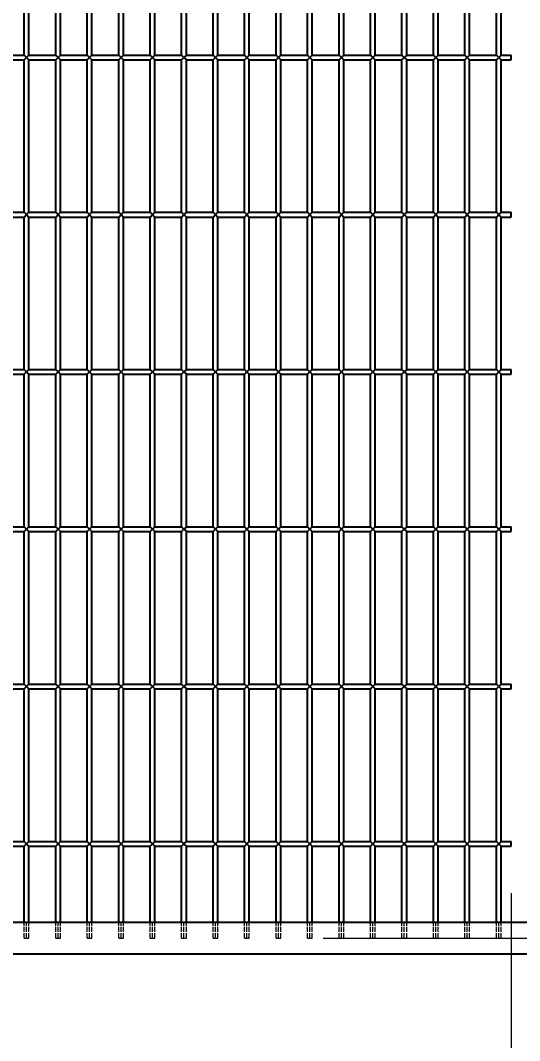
# Model space of a CAD drawing. Header units: millimetres. Extents: x 120 to 9117, y 110 to 4090.
# Drawn here: x 2436 to 2753, y 1462 to 2111 of the extents above; entities that cross this region are included whole.
import ezdxf

# ---------------------------------------------------------------- set-up
doc = ezdxf.new("R2010")
doc.units = ezdxf.units.MM
doc.header["$LTSCALE"] = 20
doc.linetypes.add('DASHED', pattern=[0.2067, 0.1654, -0.0413])
doc.layers.add('可见 (ISO)', color=7, linetype='Continuous', lineweight=25)
doc.layers.add('尺寸 (ISO)', color=7, linetype='Continuous', lineweight=18, true_color=0x008000)
doc.layers.add('隐藏 (ISO)', color=5, linetype='DASHED', lineweight=18, true_color=0x0000ff)
doc.styles.add('最新国标', font='simfang.ttf')
doc.dimstyles.new('默认 (GB)', dxfattribs={"dimscale": 20, "dimtxt": 2.8, "dimasz": 2.5, "dimexe": 2, "dimexo": 1.5, "dimgap": 0.5, "dimtad": 1, "dimtoh": 1, "dimdsep": 46, "dimtxsty": '最新国标', "dimcen": 0.09, "dimdle": 10, "dimclrd": 256, "dimclre": 256, "dimclrt": 256, "dimaunit": 1, "dimadec": 3, "dimazin": 2, "dimtfac": 0.535714, "dimtdec": 3, "dimtmove": 0, "dimatfit": 3, "dimfxl": 0, "dimtolj": 1, "dimlwd": -1, "dimlwe": -1, "dimarcsym": 0})

# ---------------------------------------------------------------- blocks, each defined once
blk = doc.blocks.new('_DotSmall')
at = {"color": 0, "linetype": 'ByBlock', "const_width": 0.5}
blk.add_lwpolyline([(-0.0625, 0, 1), (0.0625, 0, 1)], format="xyb", close=True, dxfattribs=at)
blk = doc.blocks.new('*D17')
at = {"layer": 'Defpoints', "color": 0, "transparency": 16777216}
for p in [(2601.28, 1527.01), (3123.31, 1527.01), (2807.78, 1517.01)]:
    blk.add_point(p, dxfattribs=at)
at = {"layer": '尺寸 (ISO)', "color": 116, "true_color": 0x00803f, "transparency": 16777216}
for p, q in [((3123.31, 1527.01), (3123.31, 1627.01)), ((2631.28, 1527.01), (3163.31, 1527.01)), ((3123.31, 1527.01), (3123.31, 1517.01)), ((2837.78, 1517.01), (3163.31, 1517.01)), ((3123.31, 1467.01), (3123.31, 1328.53))]:
    blk.add_line(p, q, dxfattribs=at)
blk.add_solid([(3114.97, 1467.01), (3131.64, 1467.01), (3123.31, 1517.01)], dxfattribs=at)
at = {"layer": '尺寸 (ISO)', "color": 116, "true_color": 0x00803f, "transparency": 16777216, "xscale": 50, "yscale": 50, "zscale": 50, "rotation": 270}
blk.add_blockref('_DotSmall', (3123.31, 1527.01), dxfattribs=at)
at = {"layer": '尺寸 (ISO)', "transparency": 16777216, "insert": (3084.99, 1372.77), "char_height": 56, "attachment_point": 5, "rotation": 90, "style": '最新国标'}
blk.add_mtext('\\A1;10', dxfattribs=at)
blk = doc.blocks.new('*D19')
at = {"layer": 'Defpoints', "color": 0, "transparency": 16777216}
for p in [(2601.28, 3507.01), (3313.59, 3507.01), (2598.28, 1527.01)]:
    blk.add_point(p, dxfattribs=at)
at = {"layer": '尺寸 (ISO)', "color": 116, "true_color": 0x00803f, "transparency": 16777216}
for p, q in [((2631.28, 3507.01), (3353.59, 3507.01)), ((3313.59, 1527.01), (3313.59, 3457.01)), ((2628.28, 1527.01), (3353.59, 1527.01))]:
    blk.add_line(p, q, dxfattribs=at)
blk.add_solid([(3305.26, 3457.01), (3321.92, 3457.01), (3313.59, 3507.01)], dxfattribs=at)
at = {"layer": '尺寸 (ISO)', "color": 116, "true_color": 0x00803f, "transparency": 16777216, "xscale": 50, "yscale": 50, "zscale": 50, "rotation": 270}
blk.add_blockref('_DotSmall', (3313.59, 1527.01), dxfattribs=at)
at = {"layer": '尺寸 (ISO)', "transparency": 16777216, "insert": (3275.27, 2517.01), "char_height": 56, "attachment_point": 5, "rotation": 90, "style": '最新国标'}
blk.add_mtext('\\A1;1980', dxfattribs=at)
blk = doc.blocks.new('*D21')
at = {"layer": 'Defpoints', "color": 0, "transparency": 16777216}
for p in [(2042.78, 1585.51), (2747.78, 1585.51), (2747.78, 1208.28)]:
    blk.add_point(p, dxfattribs=at)
at = {"layer": '尺寸 (ISO)', "color": 116, "true_color": 0x00803f, "transparency": 16777216}
for p, q in [((2042.78, 1555.51), (2042.78, 1168.28)), ((2747.78, 1555.51), (2747.78, 1168.28)), ((2042.78, 1208.28), (2697.78, 1208.28))]:
    blk.add_line(p, q, dxfattribs=at)
blk.add_solid([(2697.78, 1216.61), (2697.78, 1199.94), (2747.78, 1208.28)], dxfattribs=at)
at = {"layer": '尺寸 (ISO)', "color": 116, "true_color": 0x00803f, "transparency": 16777216, "xscale": 50, "yscale": 50, "zscale": 50, "rotation": 180}
blk.add_blockref('_DotSmall', (2042.78, 1208.28), dxfattribs=at)
at = {"layer": '尺寸 (ISO)', "transparency": 16777216, "insert": (2532.78, 1246.6), "char_height": 56, "attachment_point": 5, "style": '最新国标'}
blk.add_mtext('\\A1;705', dxfattribs=at)

msp = doc.modelspace()

# ---------------------------------------------------------------- linework, layer by layer
at = {"layer": '可见 (ISO)'}
for p, q in [((2438.28, 2088.511), (2438.28, 2185.511)), ((2441.28, 2088.511), (2441.28, 2185.511)), ((2458.28, 2088.511), (2458.28, 2185.511)), ((2461.28, 2088.511), (2461.28, 2185.511)), ((2478.28, 2088.511), (2478.28, 2185.511)), ((2481.28, 2088.511), (2481.28, 2185.511)), ((2498.28, 2088.511), (2498.28, 2185.511)), ((2501.28, 2088.511), (2501.28, 2185.511)), ((2518.28, 2088.511), (2518.28, 2185.511)), ((2521.28, 2088.511), (2521.28, 2185.511)), ((2538.28, 2088.511), (2538.28, 2185.511)), ((2541.28, 2088.511), (2541.28, 2185.511)), ((2558.28, 2088.511), (2558.28, 2185.511)), ((2561.28, 2088.511), (2561.28, 2185.511)), ((2578.28, 2088.511), (2578.28, 2185.511)), ((2581.28, 2088.511), (2581.28, 2185.511)), ((2598.28, 2088.511), (2598.28, 2185.511)), ((2601.28, 2088.511), (2601.28, 2185.511)), ((2618.28, 2088.511), (2618.28, 2185.511)), ((2621.28, 2088.511), (2621.28, 2185.511)), ((2638.28, 2088.511), (2638.28, 2185.511)), ((2641.28, 2088.511), (2641.28, 2185.511)), ((2658.28, 2088.511), (2658.28, 2185.511)), ((2661.28, 2088.511), (2661.28, 2185.511)), ((2678.28, 2088.511), (2678.28, 2185.511)), ((2681.28, 2088.511), (2681.28, 2185.511)), ((2698.28, 2088.511), (2698.28, 2185.511)), ((2701.28, 2088.511), (2701.28, 2185.511)), ((2718.28, 2088.511), (2718.28, 2185.511)), ((2721.28, 2088.511), (2721.28, 2185.511)), ((2738.28, 2088.511), (2738.28, 2185.511)), ((2741.28, 2088.511), (2741.28, 2185.511)), ((2421.28, 2088.511), (2438.28, 2088.511)), ((2421.28, 2085.511), (2438.28, 2085.511)), ((2439.78, 2087.011), (2438.28, 2088.511)), ((2438.28, 2085.511), (2439.78, 2087.011)), ((2438.28, 1988.511), (2438.28, 2085.511)), ((2441.28, 2088.511), (2439.78, 2087.011)), ((2439.78, 2087.011), (2441.28, 2085.511)), ((2441.28, 2088.511), (2458.28, 2088.511)), ((2441.28, 2085.511), (2458.28, 2085.511)), ((2441.28, 1988.511), (2441.28, 2085.511)), ((2459.78, 2087.011), (2458.28, 2088.511)), ((2458.28, 2085.511), (2459.78, 2087.011)), ((2458.28, 1988.511), (2458.28, 2085.511)), ((2461.28, 2088.511), (2459.78, 2087.011)), ((2459.78, 2087.011), (2461.28, 2085.511)), ((2461.28, 2088.511), (2478.28, 2088.511)), ((2461.28, 2085.511), (2478.28, 2085.511)), ((2461.28, 1988.511), (2461.28, 2085.511)), ((2479.78, 2087.011), (2478.28, 2088.511)), ((2478.28, 2085.511), (2479.78, 2087.011)), ((2478.28, 1988.511), (2478.28, 2085.511)), ((2481.28, 2088.511), (2479.78, 2087.011)), ((2479.78, 2087.011), (2481.28, 2085.511)), ((2481.28, 2088.511), (2498.28, 2088.511)), ((2481.28, 2085.511), (2498.28, 2085.511)), ((2481.28, 1988.511), (2481.28, 2085.511)), ((2499.78, 2087.011), (2498.28, 2088.511)), ((2498.28, 2085.511), (2499.78, 2087.011)), ((2498.28, 1988.511), (2498.28, 2085.511)), ((2501.28, 2088.511), (2499.78, 2087.011)), ((2499.78, 2087.011), (2501.28, 2085.511)), ((2501.28, 2088.511), (2518.28, 2088.511)), ((2501.28, 2085.511), (2518.28, 2085.511)), ((2501.28, 1988.511), (2501.28, 2085.511)), ((2519.78, 2087.011), (2518.28, 2088.511)), ((2518.28, 2085.511), (2519.78, 2087.011)), ((2518.28, 1988.511), (2518.28, 2085.511)), ((2521.28, 2088.511), (2519.78, 2087.011)), ((2519.78, 2087.011), (2521.28, 2085.511)), ((2521.28, 2088.511), (2538.28, 2088.511)), ((2521.28, 2085.511), (2538.28, 2085.511)), ((2521.28, 1988.511), (2521.28, 2085.511)), ((2539.78, 2087.011), (2538.28, 2088.511)), ((2538.28, 2085.511), (2539.78, 2087.011)), ((2538.28, 1988.511), (2538.28, 2085.511)), ((2541.28, 2088.511), (2539.78, 2087.011)), ((2539.78, 2087.011), (2541.28, 2085.511)), ((2541.28, 2088.511), (2558.28, 2088.511)), ((2541.28, 2085.511), (2558.28, 2085.511)), ((2541.28, 1988.511), (2541.28, 2085.511)), ((2559.78, 2087.011), (2558.28, 2088.511)), ((2558.28, 2085.511), (2559.78, 2087.011)), ((2558.28, 1988.511), (2558.28, 2085.511)), ((2561.28, 2088.511), (2559.78, 2087.011)), ((2559.78, 2087.011), (2561.28, 2085.511)), ((2561.28, 2088.511), (2578.28, 2088.511)), ((2561.28, 2085.511), (2578.28, 2085.511)), ((2561.28, 1988.511), (2561.28, 2085.511)), ((2579.78, 2087.011), (2578.28, 2088.511)), ((2578.28, 2085.511), (2579.78, 2087.011)), ((2578.28, 1988.511), (2578.28, 2085.511)), ((2581.28, 2088.511), (2579.78, 2087.011)), ((2579.78, 2087.011), (2581.28, 2085.511)), ((2581.28, 2088.511), (2598.28, 2088.511)), ((2581.28, 2085.511), (2598.28, 2085.511)), ((2581.28, 1988.511), (2581.28, 2085.511)), ((2599.78, 2087.011), (2598.28, 2088.511)), ((2598.28, 2085.511), (2599.78, 2087.011)), ((2598.28, 1988.511), (2598.28, 2085.511)), ((2601.28, 2088.511), (2599.78, 2087.011)), ((2599.78, 2087.011), (2601.28, 2085.511)), ((2601.28, 2088.511), (2618.28, 2088.511)), ((2601.28, 2085.511), (2618.28, 2085.511)), ((2601.28, 1988.511), (2601.28, 2085.511)), ((2619.78, 2087.011), (2618.28, 2088.511)), ((2618.28, 2085.511), (2619.78, 2087.011)), ((2618.28, 1988.511), (2618.28, 2085.511)), ((2621.28, 2088.511), (2619.78, 2087.011)), ((2619.78, 2087.011), (2621.28, 2085.511)), ((2621.28, 2088.511), (2638.28, 2088.511)), ((2621.28, 2085.511), (2638.28, 2085.511)), ((2621.28, 1988.511), (2621.28, 2085.511)), ((2639.78, 2087.011), (2638.28, 2088.511)), ((2638.28, 2085.511), (2639.78, 2087.011)), ((2638.28, 1988.511), (2638.28, 2085.511)), ((2641.28, 2088.511), (2639.78, 2087.011)), ((2639.78, 2087.011), (2641.28, 2085.511)), ((2641.28, 2088.511), (2658.28, 2088.511)), ((2641.28, 2085.511), (2658.28, 2085.511)), ((2641.28, 1988.511), (2641.28, 2085.511)), ((2659.78, 2087.011), (2658.28, 2088.511)), ((2658.28, 2085.511), (2659.78, 2087.011)), ((2658.28, 1988.511), (2658.28, 2085.511)), ((2661.28, 2088.511), (2659.78, 2087.011)), ((2659.78, 2087.011), (2661.28, 2085.511)), ((2661.28, 2088.511), (2678.28, 2088.511)), ((2661.28, 2085.511), (2678.28, 2085.511)), ((2661.28, 1988.511), (2661.28, 2085.511)), ((2679.78, 2087.011), (2678.28, 2088.511)), ((2678.28, 2085.511), (2679.78, 2087.011)), ((2678.28, 1988.511), (2678.28, 2085.511)), ((2681.28, 2088.511), (2679.78, 2087.011)), ((2679.78, 2087.011), (2681.28, 2085.511)), ((2681.28, 2088.511), (2698.28, 2088.511)), ((2681.28, 2085.511), (2698.28, 2085.511)), ((2681.28, 1988.511), (2681.28, 2085.511)), ((2699.78, 2087.011), (2698.28, 2088.511)), ((2698.28, 2085.511), (2699.78, 2087.011)), ((2698.28, 1988.511), (2698.28, 2085.511)), ((2701.28, 2088.511), (2699.78, 2087.011)), ((2699.78, 2087.011), (2701.28, 2085.511)), ((2701.28, 2088.511), (2718.28, 2088.511)), ((2701.28, 2085.511), (2718.28, 2085.511)), ((2701.28, 1988.511), (2701.28, 2085.511)), ((2719.78, 2087.011), (2718.28, 2088.511)), ((2718.28, 2085.511), (2719.78, 2087.011)), ((2718.28, 1988.511), (2718.28, 2085.511)), ((2721.28, 2088.511), (2719.78, 2087.011)), ((2719.78, 2087.011), (2721.28, 2085.511)), ((2721.28, 2088.511), (2738.28, 2088.511)), ((2721.28, 2085.511), (2738.28, 2085.511)), ((2721.28, 1988.511), (2721.28, 2085.511)), ((2739.78, 2087.011), (2738.28, 2088.511)), ((2738.28, 2085.511), (2739.78, 2087.011)), ((2738.28, 1988.511), (2738.28, 2085.511)), ((2741.28, 2088.511), (2739.78, 2087.011)), ((2739.78, 2087.011), (2741.28, 2085.511)), ((2741.28, 2088.511), (2747.78, 2088.511)), ((2741.28, 2085.511), (2747.78, 2085.511)), ((2741.28, 1988.511), (2741.28, 2085.511)), ((2747.78, 2085.511), (2747.78, 2088.511)), ((2421.28, 1988.511), (2438.28, 1988.511)), ((2421.28, 1985.511), (2438.28, 1985.511)), ((2439.78, 1987.011), (2438.28, 1988.511)), ((2438.28, 1985.511), (2439.78, 1987.011)), ((2438.28, 1888.511), (2438.28, 1985.511)), ((2441.28, 1988.511), (2439.78, 1987.011)), ((2439.78, 1987.011), (2441.28, 1985.511)), ((2441.28, 1988.511), (2458.28, 1988.511)), ((2441.28, 1985.511), (2458.28, 1985.511)), ((2441.28, 1888.511), (2441.28, 1985.511)), ((2459.78, 1987.011), (2458.28, 1988.511)), ((2458.28, 1985.511), (2459.78, 1987.011)), ((2458.28, 1888.511), (2458.28, 1985.511)), ((2461.28, 1988.511), (2459.78, 1987.011)), ((2459.78, 1987.011), (2461.28, 1985.511)), ((2461.28, 1988.511), (2478.28, 1988.511)), ((2461.28, 1985.511), (2478.28, 1985.511)), ((2461.28, 1888.511), (2461.28, 1985.511)), ((2479.78, 1987.011), (2478.28, 1988.511)), ((2478.28, 1985.511), (2479.78, 1987.011)), ((2478.28, 1888.511), (2478.28, 1985.511)), ((2481.28, 1988.511), (2479.78, 1987.011)), ((2479.78, 1987.011), (2481.28, 1985.511)), ((2481.28, 1988.511), (2498.28, 1988.511)), ((2481.28, 1985.511), (2498.28, 1985.511)), ((2481.28, 1888.511), (2481.28, 1985.511)), ((2499.78, 1987.011), (2498.28, 1988.511)), ((2498.28, 1985.511), (2499.78, 1987.011)), ((2498.28, 1888.511), (2498.28, 1985.511)), ((2501.28, 1988.511), (2499.78, 1987.011)), ((2499.78, 1987.011), (2501.28, 1985.511)), ((2501.28, 1988.511), (2518.28, 1988.511)), ((2501.28, 1985.511), (2518.28, 1985.511)), ((2501.28, 1888.511), (2501.28, 1985.511)), ((2519.78, 1987.011), (2518.28, 1988.511)), ((2518.28, 1985.511), (2519.78, 1987.011)), ((2518.28, 1888.511), (2518.28, 1985.511)), ((2521.28, 1988.511), (2519.78, 1987.011)), ((2519.78, 1987.011), (2521.28, 1985.511)), ((2521.28, 1988.511), (2538.28, 1988.511)), ((2521.28, 1985.511), (2538.28, 1985.511)), ((2521.28, 1888.511), (2521.28, 1985.511)), ((2539.78, 1987.011), (2538.28, 1988.511)), ((2538.28, 1985.511), (2539.78, 1987.011)), ((2538.28, 1888.511), (2538.28, 1985.511)), ((2541.28, 1988.511), (2539.78, 1987.011)), ((2539.78, 1987.011), (2541.28, 1985.511)), ((2541.28, 1988.511), (2558.28, 1988.511)), ((2541.28, 1985.511), (2558.28, 1985.511)), ((2541.28, 1888.511), (2541.28, 1985.511)), ((2559.78, 1987.011), (2558.28, 1988.511)), ((2558.28, 1985.511), (2559.78, 1987.011)), ((2558.28, 1888.511), (2558.28, 1985.511)), ((2561.28, 1988.511), (2559.78, 1987.011)), ((2559.78, 1987.011), (2561.28, 1985.511)), ((2561.28, 1988.511), (2578.28, 1988.511)), ((2561.28, 1985.511), (2578.28, 1985.511)), ((2561.28, 1888.511), (2561.28, 1985.511)), ((2579.78, 1987.011), (2578.28, 1988.511)), ((2578.28, 1985.511), (2579.78, 1987.011)), ((2578.28, 1888.511), (2578.28, 1985.511)), ((2581.28, 1988.511), (2579.78, 1987.011)), ((2579.78, 1987.011), (2581.28, 1985.511)), ((2581.28, 1988.511), (2598.28, 1988.511)), ((2581.28, 1985.511), (2598.28, 1985.511)), ((2581.28, 1888.511), (2581.28, 1985.511)), ((2599.78, 1987.011), (2598.28, 1988.511)), ((2598.28, 1985.511), (2599.78, 1987.011)), ((2598.28, 1888.511), (2598.28, 1985.511)), ((2601.28, 1988.511), (2599.78, 1987.011)), ((2599.78, 1987.011), (2601.28, 1985.511)), ((2601.28, 1988.511), (2618.28, 1988.511)), ((2601.28, 1985.511), (2618.28, 1985.511)), ((2601.28, 1888.511), (2601.28, 1985.511)), ((2619.78, 1987.011), (2618.28, 1988.511)), ((2618.28, 1985.511), (2619.78, 1987.011)), ((2618.28, 1888.511), (2618.28, 1985.511)), ((2621.28, 1988.511), (2619.78, 1987.011)), ((2619.78, 1987.011), (2621.28, 1985.511)), ((2621.28, 1988.511), (2638.28, 1988.511)), ((2621.28, 1985.511), (2638.28, 1985.511)), ((2621.28, 1888.511), (2621.28, 1985.511)), ((2639.78, 1987.011), (2638.28, 1988.511)), ((2638.28, 1985.511), (2639.78, 1987.011)), ((2638.28, 1888.511), (2638.28, 1985.511)), ((2641.28, 1988.511), (2639.78, 1987.011)), ((2639.78, 1987.011), (2641.28, 1985.511)), ((2641.28, 1988.511), (2658.28, 1988.511)), ((2641.28, 1985.511), (2658.28, 1985.511)), ((2641.28, 1888.511), (2641.28, 1985.511)), ((2659.78, 1987.011), (2658.28, 1988.511)), ((2658.28, 1985.511), (2659.78, 1987.011)), ((2658.28, 1888.511), (2658.28, 1985.511)), ((2661.28, 1988.511), (2659.78, 1987.011)), ((2659.78, 1987.011), (2661.28, 1985.511)), ((2661.28, 1988.511), (2678.28, 1988.511)), ((2661.28, 1985.511), (2678.28, 1985.511)), ((2661.28, 1888.511), (2661.28, 1985.511)), ((2679.78, 1987.011), (2678.28, 1988.511)), ((2678.28, 1985.511), (2679.78, 1987.011)), ((2678.28, 1888.511), (2678.28, 1985.511)), ((2681.28, 1988.511), (2679.78, 1987.011)), ((2679.78, 1987.011), (2681.28, 1985.511)), ((2681.28, 1988.511), (2698.28, 1988.511)), ((2681.28, 1985.511), (2698.28, 1985.511)), ((2681.28, 1888.511), (2681.28, 1985.511)), ((2699.78, 1987.011), (2698.28, 1988.511)), ((2698.28, 1985.511), (2699.78, 1987.011)), ((2698.28, 1888.511), (2698.28, 1985.511)), ((2701.28, 1988.511), (2699.78, 1987.011)), ((2699.78, 1987.011), (2701.28, 1985.511)), ((2701.28, 1988.511), (2718.28, 1988.511)), ((2701.28, 1985.511), (2718.28, 1985.511)), ((2701.28, 1888.511), (2701.28, 1985.511)), ((2719.78, 1987.011), (2718.28, 1988.511)), ((2718.28, 1985.511), (2719.78, 1987.011)), ((2718.28, 1888.511), (2718.28, 1985.511)), ((2721.28, 1988.511), (2719.78, 1987.011)), ((2719.78, 1987.011), (2721.28, 1985.511)), ((2721.28, 1988.511), (2738.28, 1988.511)), ((2721.28, 1985.511), (2738.28, 1985.511)), ((2721.28, 1888.511), (2721.28, 1985.511)), ((2739.78, 1987.011), (2738.28, 1988.511)), ((2738.28, 1985.511), (2739.78, 1987.011)), ((2738.28, 1888.511), (2738.28, 1985.511)), ((2741.28, 1988.511), (2739.78, 1987.011)), ((2739.78, 1987.011), (2741.28, 1985.511)), ((2741.28, 1988.511), (2747.78, 1988.511)), ((2741.28, 1985.511), (2747.78, 1985.511)), ((2741.28, 1888.511), (2741.28, 1985.511)), ((2747.78, 1985.511), (2747.78, 1988.511)), ((2421.28, 1888.511), (2438.28, 1888.511)), ((2439.78, 1887.011), (2438.28, 1888.511)), ((2441.28, 1888.511), (2439.78, 1887.011)), ((2441.28, 1888.511), (2458.28, 1888.511)), ((2459.78, 1887.011), (2458.28, 1888.511)), ((2461.28, 1888.511), (2459.78, 1887.011)), ((2461.28, 1888.511), (2478.28, 1888.511)), ((2479.78, 1887.011), (2478.28, 1888.511)), ((2481.28, 1888.511), (2479.78, 1887.011)), ((2481.28, 1888.511), (2498.28, 1888.511)), ((2499.78, 1887.011), (2498.28, 1888.511)), ((2501.28, 1888.511), (2499.78, 1887.011)), ((2501.28, 1888.511), (2518.28, 1888.511)), ((2519.78, 1887.011), (2518.28, 1888.511)), ((2521.28, 1888.511), (2519.78, 1887.011)), ((2521.28, 1888.511), (2538.28, 1888.511)), ((2539.78, 1887.011), (2538.28, 1888.511)), ((2541.28, 1888.511), (2539.78, 1887.011)), ((2541.28, 1888.511), (2558.28, 1888.511)), ((2559.78, 1887.011), (2558.28, 1888.511)), ((2561.28, 1888.511), (2559.78, 1887.011)), ((2561.28, 1888.511), (2578.28, 1888.511)), ((2579.78, 1887.011), (2578.28, 1888.511)), ((2581.28, 1888.511), (2579.78, 1887.011)), ((2581.28, 1888.511), (2598.28, 1888.511)), ((2599.78, 1887.011), (2598.28, 1888.511)), ((2601.28, 1888.511), (2599.78, 1887.011)), ((2601.28, 1888.511), (2618.28, 1888.511)), ((2619.78, 1887.011), (2618.28, 1888.511)), ((2621.28, 1888.511), (2619.78, 1887.011)), ((2621.28, 1888.511), (2638.28, 1888.511)), ((2639.78, 1887.011), (2638.28, 1888.511)), ((2641.28, 1888.511), (2639.78, 1887.011)), ((2641.28, 1888.511), (2658.28, 1888.511)), ((2659.78, 1887.011), (2658.28, 1888.511)), ((2661.28, 1888.511), (2659.78, 1887.011)), ((2661.28, 1888.511), (2678.28, 1888.511)), ((2679.78, 1887.011), (2678.28, 1888.511)), ((2681.28, 1888.511), (2679.78, 1887.011)), ((2681.28, 1888.511), (2698.28, 1888.511)), ((2699.78, 1887.011), (2698.28, 1888.511)), ((2701.28, 1888.511), (2699.78, 1887.011)), ((2701.28, 1888.511), (2718.28, 1888.511)), ((2719.78, 1887.011), (2718.28, 1888.511)), ((2721.28, 1888.511), (2719.78, 1887.011)), ((2721.28, 1888.511), (2738.28, 1888.511)), ((2739.78, 1887.011), (2738.28, 1888.511)), ((2741.28, 1888.511), (2739.78, 1887.011)), ((2741.28, 1888.511), (2747.78, 1888.511)), ((2747.78, 1885.511), (2747.78, 1888.511)), ((2421.28, 1885.511), (2438.28, 1885.511)), ((2438.28, 1885.511), (2439.78, 1887.011)), ((2438.28, 1788.511), (2438.28, 1885.511)), ((2439.78, 1887.011), (2441.28, 1885.511)), ((2441.28, 1885.511), (2458.28, 1885.511)), ((2441.28, 1788.511), (2441.28, 1885.511)), ((2458.28, 1885.511), (2459.78, 1887.011)), ((2458.28, 1788.511), (2458.28, 1885.511)), ((2459.78, 1887.011), (2461.28, 1885.511)), ((2461.28, 1885.511), (2478.28, 1885.511)), ((2461.28, 1788.511), (2461.28, 1885.511)), ((2478.28, 1885.511), (2479.78, 1887.011)), ((2478.28, 1788.511), (2478.28, 1885.511)), ((2479.78, 1887.011), (2481.28, 1885.511)), ((2481.28, 1885.511), (2498.28, 1885.511)), ((2481.28, 1788.511), (2481.28, 1885.511)), ((2498.28, 1885.511), (2499.78, 1887.011)), ((2498.28, 1788.511), (2498.28, 1885.511)), ((2499.78, 1887.011), (2501.28, 1885.511)), ((2501.28, 1885.511), (2518.28, 1885.511)), ((2501.28, 1788.511), (2501.28, 1885.511)), ((2518.28, 1885.511), (2519.78, 1887.011)), ((2518.28, 1788.511), (2518.28, 1885.511)), ((2519.78, 1887.011), (2521.28, 1885.511)), ((2521.28, 1885.511), (2538.28, 1885.511)), ((2521.28, 1788.511), (2521.28, 1885.511)), ((2538.28, 1885.511), (2539.78, 1887.011)), ((2538.28, 1788.511), (2538.28, 1885.511)), ((2539.78, 1887.011), (2541.28, 1885.511)), ((2541.28, 1885.511), (2558.28, 1885.511)), ((2541.28, 1788.511), (2541.28, 1885.511)), ((2558.28, 1885.511), (2559.78, 1887.011)), ((2558.28, 1788.511), (2558.28, 1885.511)), ((2559.78, 1887.011), (2561.28, 1885.511)), ((2561.28, 1885.511), (2578.28, 1885.511)), ((2561.28, 1788.511), (2561.28, 1885.511)), ((2578.28, 1885.511), (2579.78, 1887.011)), ((2578.28, 1788.511), (2578.28, 1885.511)), ((2579.78, 1887.011), (2581.28, 1885.511)), ((2581.28, 1885.511), (2598.28, 1885.511)), ((2581.28, 1788.511), (2581.28, 1885.511)), ((2598.28, 1885.511), (2599.78, 1887.011)), ((2598.28, 1788.511), (2598.28, 1885.511)), ((2599.78, 1887.011), (2601.28, 1885.511)), ((2601.28, 1885.511), (2618.28, 1885.511)), ((2601.28, 1788.511), (2601.28, 1885.511)), ((2618.28, 1885.511), (2619.78, 1887.011)), ((2618.28, 1788.511), (2618.28, 1885.511)), ((2619.78, 1887.011), (2621.28, 1885.511)), ((2621.28, 1885.511), (2638.28, 1885.511)), ((2621.28, 1788.511), (2621.28, 1885.511)), ((2638.28, 1885.511), (2639.78, 1887.011)), ((2638.28, 1788.511), (2638.28, 1885.511)), ((2639.78, 1887.011), (2641.28, 1885.511)), ((2641.28, 1885.511), (2658.28, 1885.511)), ((2641.28, 1788.511), (2641.28, 1885.511)), ((2658.28, 1885.511), (2659.78, 1887.011)), ((2658.28, 1788.511), (2658.28, 1885.511)), ((2659.78, 1887.011), (2661.28, 1885.511)), ((2661.28, 1885.511), (2678.28, 1885.511)), ((2661.28, 1788.511), (2661.28, 1885.511)), ((2678.28, 1885.511), (2679.78, 1887.011)), ((2678.28, 1788.511), (2678.28, 1885.511)), ((2679.78, 1887.011), (2681.28, 1885.511)), ((2681.28, 1885.511), (2698.28, 1885.511)), ((2681.28, 1788.511), (2681.28, 1885.511)), ((2698.28, 1885.511), (2699.78, 1887.011)), ((2698.28, 1788.511), (2698.28, 1885.511)), ((2699.78, 1887.011), (2701.28, 1885.511)), ((2701.28, 1885.511), (2718.28, 1885.511)), ((2701.28, 1788.511), (2701.28, 1885.511)), ((2718.28, 1885.511), (2719.78, 1887.011)), ((2718.28, 1788.511), (2718.28, 1885.511)), ((2719.78, 1887.011), (2721.28, 1885.511)), ((2721.28, 1885.511), (2738.28, 1885.511)), ((2721.28, 1788.511), (2721.28, 1885.511)), ((2738.28, 1885.511), (2739.78, 1887.011)), ((2738.28, 1788.511), (2738.28, 1885.511)), ((2739.78, 1887.011), (2741.28, 1885.511)), ((2741.28, 1885.511), (2747.78, 1885.511)), ((2741.28, 1788.511), (2741.28, 1885.511)), ((2421.28, 1788.511), (2438.28, 1788.511)), ((2421.28, 1785.511), (2438.28, 1785.511)), ((2439.78, 1787.011), (2438.28, 1788.511)), ((2438.28, 1785.511), (2439.78, 1787.011)), ((2438.28, 1688.511), (2438.28, 1785.511)), ((2441.28, 1788.511), (2439.78, 1787.011)), ((2439.78, 1787.011), (2441.28, 1785.511)), ((2441.28, 1788.511), (2458.28, 1788.511)), ((2441.28, 1785.511), (2458.28, 1785.511)), ((2441.28, 1688.511), (2441.28, 1785.511)), ((2459.78, 1787.011), (2458.28, 1788.511)), ((2458.28, 1785.511), (2459.78, 1787.011)), ((2458.28, 1688.511), (2458.28, 1785.511)), ((2461.28, 1788.511), (2459.78, 1787.011)), ((2459.78, 1787.011), (2461.28, 1785.511)), ((2461.28, 1788.511), (2478.28, 1788.511)), ((2461.28, 1785.511), (2478.28, 1785.511)), ((2461.28, 1688.511), (2461.28, 1785.511)), ((2479.78, 1787.011), (2478.28, 1788.511)), ((2478.28, 1785.511), (2479.78, 1787.011)), ((2478.28, 1688.511), (2478.28, 1785.511)), ((2481.28, 1788.511), (2479.78, 1787.011)), ((2479.78, 1787.011), (2481.28, 1785.511)), ((2481.28, 1788.511), (2498.28, 1788.511)), ((2481.28, 1785.511), (2498.28, 1785.511)), ((2481.28, 1688.511), (2481.28, 1785.511)), ((2499.78, 1787.011), (2498.28, 1788.511)), ((2498.28, 1785.511), (2499.78, 1787.011)), ((2498.28, 1688.511), (2498.28, 1785.511)), ((2501.28, 1788.511), (2499.78, 1787.011)), ((2499.78, 1787.011), (2501.28, 1785.511)), ((2501.28, 1788.511), (2518.28, 1788.511)), ((2501.28, 1785.511), (2518.28, 1785.511)), ((2501.28, 1688.511), (2501.28, 1785.511)), ((2519.78, 1787.011), (2518.28, 1788.511)), ((2518.28, 1785.511), (2519.78, 1787.011)), ((2518.28, 1688.511), (2518.28, 1785.511)), ((2521.28, 1788.511), (2519.78, 1787.011)), ((2519.78, 1787.011), (2521.28, 1785.511)), ((2521.28, 1788.511), (2538.28, 1788.511)), ((2521.28, 1785.511), (2538.28, 1785.511)), ((2521.28, 1688.511), (2521.28, 1785.511)), ((2539.78, 1787.011), (2538.28, 1788.511)), ((2538.28, 1785.511), (2539.78, 1787.011)), ((2538.28, 1688.511), (2538.28, 1785.511)), ((2541.28, 1788.511), (2539.78, 1787.011)), ((2539.78, 1787.011), (2541.28, 1785.511)), ((2541.28, 1788.511), (2558.28, 1788.511)), ((2541.28, 1785.511), (2558.28, 1785.511)), ((2541.28, 1688.511), (2541.28, 1785.511)), ((2559.78, 1787.011), (2558.28, 1788.511)), ((2558.28, 1785.511), (2559.78, 1787.011)), ((2558.28, 1688.511), (2558.28, 1785.511)), ((2561.28, 1788.511), (2559.78, 1787.011)), ((2559.78, 1787.011), (2561.28, 1785.511)), ((2561.28, 1788.511), (2578.28, 1788.511)), ((2561.28, 1785.511), (2578.28, 1785.511)), ((2561.28, 1688.511), (2561.28, 1785.511)), ((2579.78, 1787.011), (2578.28, 1788.511)), ((2578.28, 1785.511), (2579.78, 1787.011)), ((2578.28, 1688.511), (2578.28, 1785.511)), ((2581.28, 1788.511), (2579.78, 1787.011)), ((2579.78, 1787.011), (2581.28, 1785.511)), ((2581.28, 1788.511), (2598.28, 1788.511)), ((2581.28, 1785.511), (2598.28, 1785.511)), ((2581.28, 1688.511), (2581.28, 1785.511)), ((2599.78, 1787.011), (2598.28, 1788.511)), ((2598.28, 1785.511), (2599.78, 1787.011)), ((2598.28, 1688.511), (2598.28, 1785.511)), ((2601.28, 1788.511), (2599.78, 1787.011)), ((2599.78, 1787.011), (2601.28, 1785.511)), ((2601.28, 1788.511), (2618.28, 1788.511)), ((2601.28, 1785.511), (2618.28, 1785.511)), ((2601.28, 1688.511), (2601.28, 1785.511)), ((2619.78, 1787.011), (2618.28, 1788.511)), ((2618.28, 1785.511), (2619.78, 1787.011)), ((2618.28, 1688.511), (2618.28, 1785.511)), ((2621.28, 1788.511), (2619.78, 1787.011)), ((2619.78, 1787.011), (2621.28, 1785.511)), ((2621.28, 1788.511), (2638.28, 1788.511)), ((2621.28, 1785.511), (2638.28, 1785.511)), ((2621.28, 1688.511), (2621.28, 1785.511)), ((2639.78, 1787.011), (2638.28, 1788.511)), ((2638.28, 1785.511), (2639.78, 1787.011)), ((2638.28, 1688.511), (2638.28, 1785.511)), ((2641.28, 1788.511), (2639.78, 1787.011)), ((2639.78, 1787.011), (2641.28, 1785.511)), ((2641.28, 1788.511), (2658.28, 1788.511)), ((2641.28, 1785.511), (2658.28, 1785.511)), ((2641.28, 1688.511), (2641.28, 1785.511)), ((2659.78, 1787.011), (2658.28, 1788.511)), ((2658.28, 1785.511), (2659.78, 1787.011)), ((2658.28, 1688.511), (2658.28, 1785.511)), ((2661.28, 1788.511), (2659.78, 1787.011)), ((2659.78, 1787.011), (2661.28, 1785.511)), ((2661.28, 1788.511), (2678.28, 1788.511)), ((2661.28, 1785.511), (2678.28, 1785.511)), ((2661.28, 1688.511), (2661.28, 1785.511)), ((2679.78, 1787.011), (2678.28, 1788.511)), ((2678.28, 1785.511), (2679.78, 1787.011)), ((2678.28, 1688.511), (2678.28, 1785.511)), ((2681.28, 1788.511), (2679.78, 1787.011)), ((2679.78, 1787.011), (2681.28, 1785.511)), ((2681.28, 1788.511), (2698.28, 1788.511)), ((2681.28, 1785.511), (2698.28, 1785.511)), ((2681.28, 1688.511), (2681.28, 1785.511)), ((2699.78, 1787.011), (2698.28, 1788.511)), ((2698.28, 1785.511), (2699.78, 1787.011)), ((2698.28, 1688.511), (2698.28, 1785.511)), ((2701.28, 1788.511), (2699.78, 1787.011)), ((2699.78, 1787.011), (2701.28, 1785.511)), ((2701.28, 1788.511), (2718.28, 1788.511)), ((2701.28, 1785.511), (2718.28, 1785.511)), ((2701.28, 1688.511), (2701.28, 1785.511)), ((2719.78, 1787.011), (2718.28, 1788.511)), ((2718.28, 1785.511), (2719.78, 1787.011)), ((2718.28, 1688.511), (2718.28, 1785.511)), ((2721.28, 1788.511), (2719.78, 1787.011)), ((2719.78, 1787.011), (2721.28, 1785.511)), ((2721.28, 1788.511), (2738.28, 1788.511)), ((2721.28, 1785.511), (2738.28, 1785.511)), ((2721.28, 1688.511), (2721.28, 1785.511)), ((2739.78, 1787.011), (2738.28, 1788.511)), ((2738.28, 1785.511), (2739.78, 1787.011)), ((2738.28, 1688.511), (2738.28, 1785.511)), ((2741.28, 1788.511), (2739.78, 1787.011)), ((2739.78, 1787.011), (2741.28, 1785.511)), ((2741.28, 1788.511), (2747.78, 1788.511)), ((2741.28, 1785.511), (2747.78, 1785.511)), ((2741.28, 1688.511), (2741.28, 1785.511)), ((2747.78, 1785.511), (2747.78, 1788.511)), ((2421.28, 1688.511), (2438.28, 1688.511)), ((2439.78, 1687.011), (2438.28, 1688.511)), ((2438.28, 1685.511), (2439.78, 1687.011)), ((2441.28, 1688.511), (2439.78, 1687.011)), ((2439.78, 1687.011), (2441.28, 1685.511)), ((2441.28, 1688.511), (2458.28, 1688.511)), ((2459.78, 1687.011), (2458.28, 1688.511)), ((2458.28, 1685.511), (2459.78, 1687.011)), ((2461.28, 1688.511), (2459.78, 1687.011)), ((2459.78, 1687.011), (2461.28, 1685.511)), ((2461.28, 1688.511), (2478.28, 1688.511)), ((2479.78, 1687.011), (2478.28, 1688.511)), ((2478.28, 1685.511), (2479.78, 1687.011)), ((2481.28, 1688.511), (2479.78, 1687.011)), ((2479.78, 1687.011), (2481.28, 1685.511)), ((2481.28, 1688.511), (2498.28, 1688.511)), ((2499.78, 1687.011), (2498.28, 1688.511)), ((2498.28, 1685.511), (2499.78, 1687.011)), ((2501.28, 1688.511), (2499.78, 1687.011)), ((2499.78, 1687.011), (2501.28, 1685.511)), ((2501.28, 1688.511), (2518.28, 1688.511)), ((2519.78, 1687.011), (2518.28, 1688.511)), ((2518.28, 1685.511), (2519.78, 1687.011)), ((2521.28, 1688.511), (2519.78, 1687.011)), ((2519.78, 1687.011), (2521.28, 1685.511)), ((2521.28, 1688.511), (2538.28, 1688.511)), ((2539.78, 1687.011), (2538.28, 1688.511)), ((2538.28, 1685.511), (2539.78, 1687.011)), ((2541.28, 1688.511), (2539.78, 1687.011)), ((2539.78, 1687.011), (2541.28, 1685.511)), ((2541.28, 1688.511), (2558.28, 1688.511)), ((2559.78, 1687.011), (2558.28, 1688.511)), ((2558.28, 1685.511), (2559.78, 1687.011)), ((2561.28, 1688.511), (2559.78, 1687.011)), ((2559.78, 1687.011), (2561.28, 1685.511)), ((2561.28, 1688.511), (2578.28, 1688.511)), ((2579.78, 1687.011), (2578.28, 1688.511)), ((2578.28, 1685.511), (2579.78, 1687.011)), ((2581.28, 1688.511), (2579.78, 1687.011)), ((2579.78, 1687.011), (2581.28, 1685.511)), ((2581.28, 1688.511), (2598.28, 1688.511)), ((2599.78, 1687.011), (2598.28, 1688.511)), ((2598.28, 1685.511), (2599.78, 1687.011)), ((2601.28, 1688.511), (2599.78, 1687.011)), ((2599.78, 1687.011), (2601.28, 1685.511)), ((2601.28, 1688.511), (2618.28, 1688.511)), ((2619.78, 1687.011), (2618.28, 1688.511)), ((2618.28, 1685.511), (2619.78, 1687.011)), ((2621.28, 1688.511), (2619.78, 1687.011)), ((2619.78, 1687.011), (2621.28, 1685.511)), ((2621.28, 1688.511), (2638.28, 1688.511)), ((2639.78, 1687.011), (2638.28, 1688.511)), ((2638.28, 1685.511), (2639.78, 1687.011)), ((2641.28, 1688.511), (2639.78, 1687.011)), ((2639.78, 1687.011), (2641.28, 1685.511)), ((2641.28, 1688.511), (2658.28, 1688.511)), ((2659.78, 1687.011), (2658.28, 1688.511)), ((2658.28, 1685.511), (2659.78, 1687.011)), ((2661.28, 1688.511), (2659.78, 1687.011)), ((2659.78, 1687.011), (2661.28, 1685.511)), ((2661.28, 1688.511), (2678.28, 1688.511)), ((2679.78, 1687.011), (2678.28, 1688.511)), ((2678.28, 1685.511), (2679.78, 1687.011)), ((2681.28, 1688.511), (2679.78, 1687.011)), ((2679.78, 1687.011), (2681.28, 1685.511)), ((2681.28, 1688.511), (2698.28, 1688.511)), ((2699.78, 1687.011), (2698.28, 1688.511)), ((2698.28, 1685.511), (2699.78, 1687.011)), ((2701.28, 1688.511), (2699.78, 1687.011)), ((2699.78, 1687.011), (2701.28, 1685.511)), ((2701.28, 1688.511), (2718.28, 1688.511)), ((2719.78, 1687.011), (2718.28, 1688.511)), ((2718.28, 1685.511), (2719.78, 1687.011)), ((2721.28, 1688.511), (2719.78, 1687.011)), ((2719.78, 1687.011), (2721.28, 1685.511)), ((2721.28, 1688.511), (2738.28, 1688.511)), ((2739.78, 1687.011), (2738.28, 1688.511)), ((2738.28, 1685.511), (2739.78, 1687.011)), ((2741.28, 1688.511), (2739.78, 1687.011)), ((2739.78, 1687.011), (2741.28, 1685.511)), ((2741.28, 1688.511), (2747.78, 1688.511)), ((2747.78, 1685.511), (2747.78, 1688.511)), ((2421.28, 1685.511), (2438.28, 1685.511)), ((2438.28, 1588.511), (2438.28, 1685.511)), ((2441.28, 1685.511), (2458.28, 1685.511)), ((2441.28, 1588.511), (2441.28, 1685.511)), ((2458.28, 1588.511), (2458.28, 1685.511)), ((2461.28, 1685.511), (2478.28, 1685.511)), ((2461.28, 1588.511), (2461.28, 1685.511)), ((2478.28, 1588.511), (2478.28, 1685.511)), ((2481.28, 1685.511), (2498.28, 1685.511)), ((2481.28, 1588.511), (2481.28, 1685.511)), ((2498.28, 1588.511), (2498.28, 1685.511)), ((2501.28, 1685.511), (2518.28, 1685.511)), ((2501.28, 1588.511), (2501.28, 1685.511)), ((2518.28, 1588.511), (2518.28, 1685.511)), ((2521.28, 1685.511), (2538.28, 1685.511)), ((2521.28, 1588.511), (2521.28, 1685.511)), ((2538.28, 1588.511), (2538.28, 1685.511)), ((2541.28, 1685.511), (2558.28, 1685.511)), ((2541.28, 1588.511), (2541.28, 1685.511)), ((2558.28, 1588.511), (2558.28, 1685.511)), ((2561.28, 1685.511), (2578.28, 1685.511)), ((2561.28, 1588.511), (2561.28, 1685.511)), ((2578.28, 1588.511), (2578.28, 1685.511)), ((2581.28, 1685.511), (2598.28, 1685.511)), ((2581.28, 1588.511), (2581.28, 1685.511)), ((2598.28, 1588.511), (2598.28, 1685.511)), ((2601.28, 1685.511), (2618.28, 1685.511)), ((2601.28, 1588.511), (2601.28, 1685.511)), ((2618.28, 1588.511), (2618.28, 1685.511)), ((2621.28, 1685.511), (2638.28, 1685.511)), ((2621.28, 1588.511), (2621.28, 1685.511)), ((2638.28, 1588.511), (2638.28, 1685.511)), ((2641.28, 1685.511), (2658.28, 1685.511)), ((2641.28, 1588.511), (2641.28, 1685.511)), ((2658.28, 1588.511), (2658.28, 1685.511)), ((2661.28, 1685.511), (2678.28, 1685.511)), ((2661.28, 1588.511), (2661.28, 1685.511)), ((2678.28, 1588.511), (2678.28, 1685.511)), ((2681.28, 1685.511), (2698.28, 1685.511)), ((2681.28, 1588.511), (2681.28, 1685.511)), ((2698.28, 1588.511), (2698.28, 1685.511)), ((2701.28, 1685.511), (2718.28, 1685.511)), ((2701.28, 1588.511), (2701.28, 1685.511)), ((2718.28, 1588.511), (2718.28, 1685.511)), ((2721.28, 1685.511), (2738.28, 1685.511)), ((2721.28, 1588.511), (2721.28, 1685.511)), ((2738.28, 1588.511), (2738.28, 1685.511)), ((2741.28, 1685.511), (2747.78, 1685.511)), ((2741.28, 1588.511), (2741.28, 1685.511)), ((2421.28, 1588.511), (2438.28, 1588.511)), ((2421.28, 1585.511), (2438.28, 1585.511)), ((2438.28, 1588.511), (2439.78, 1587.011)), ((2439.78, 1587.011), (2438.28, 1585.511)), ((2438.28, 1537.011), (2438.28, 1585.511)), ((2439.78, 1587.011), (2441.28, 1588.511)), ((2441.28, 1585.511), (2439.78, 1587.011)), ((2441.28, 1588.511), (2458.28, 1588.511)), ((2441.28, 1537.011), (2441.28, 1585.511)), ((2441.28, 1585.511), (2458.28, 1585.511)), ((2458.28, 1588.511), (2459.78, 1587.011)), ((2459.78, 1587.011), (2458.28, 1585.511)), ((2458.28, 1537.011), (2458.28, 1585.511)), ((2459.78, 1587.011), (2461.28, 1588.511)), ((2461.28, 1585.511), (2459.78, 1587.011)), ((2461.28, 1588.511), (2478.28, 1588.511)), ((2461.28, 1537.011), (2461.28, 1585.511)), ((2461.28, 1585.511), (2478.28, 1585.511)), ((2478.28, 1588.511), (2479.78, 1587.011)), ((2479.78, 1587.011), (2478.28, 1585.511)), ((2478.28, 1537.011), (2478.28, 1585.511)), ((2479.78, 1587.011), (2481.28, 1588.511)), ((2481.28, 1585.511), (2479.78, 1587.011)), ((2481.28, 1588.511), (2498.28, 1588.511)), ((2481.28, 1537.011), (2481.28, 1585.511)), ((2481.28, 1585.511), (2498.28, 1585.511)), ((2498.28, 1588.511), (2499.78, 1587.011)), ((2499.78, 1587.011), (2498.28, 1585.511)), ((2498.28, 1537.011), (2498.28, 1585.511)), ((2499.78, 1587.011), (2501.28, 1588.511)), ((2501.28, 1585.511), (2499.78, 1587.011)), ((2501.28, 1588.511), (2518.28, 1588.511)), ((2501.28, 1537.011), (2501.28, 1585.511)), ((2501.28, 1585.511), (2518.28, 1585.511)), ((2518.28, 1588.511), (2519.78, 1587.011)), ((2519.78, 1587.011), (2518.28, 1585.511)), ((2518.28, 1537.011), (2518.28, 1585.511)), ((2519.78, 1587.011), (2521.28, 1588.511)), ((2521.28, 1585.511), (2519.78, 1587.011)), ((2521.28, 1588.511), (2538.28, 1588.511)), ((2521.28, 1537.011), (2521.28, 1585.511)), ((2521.28, 1585.511), (2538.28, 1585.511)), ((2538.28, 1588.511), (2539.78, 1587.011)), ((2539.78, 1587.011), (2538.28, 1585.511)), ((2538.28, 1537.011), (2538.28, 1585.511)), ((2539.78, 1587.011), (2541.28, 1588.511)), ((2541.28, 1585.511), (2539.78, 1587.011)), ((2541.28, 1588.511), (2558.28, 1588.511)), ((2541.28, 1537.011), (2541.28, 1585.511)), ((2541.28, 1585.511), (2558.28, 1585.511)), ((2558.28, 1588.511), (2559.78, 1587.011)), ((2559.78, 1587.011), (2558.28, 1585.511)), ((2558.28, 1537.011), (2558.28, 1585.511)), ((2559.78, 1587.011), (2561.28, 1588.511)), ((2561.28, 1585.511), (2559.78, 1587.011)), ((2561.28, 1588.511), (2578.28, 1588.511)), ((2561.28, 1537.011), (2561.28, 1585.511)), ((2561.28, 1585.511), (2578.28, 1585.511)), ((2578.28, 1588.511), (2579.78, 1587.011)), ((2579.78, 1587.011), (2578.28, 1585.511)), ((2578.28, 1537.011), (2578.28, 1585.511)), ((2579.78, 1587.011), (2581.28, 1588.511)), ((2581.28, 1585.511), (2579.78, 1587.011)), ((2581.28, 1588.511), (2598.28, 1588.511)), ((2581.28, 1537.011), (2581.28, 1585.511)), ((2581.28, 1585.511), (2598.28, 1585.511)), ((2598.28, 1588.511), (2599.78, 1587.011)), ((2599.78, 1587.011), (2598.28, 1585.511)), ((2598.28, 1537.011), (2598.28, 1585.511)), ((2599.78, 1587.011), (2601.28, 1588.511)), ((2601.28, 1585.511), (2599.78, 1587.011)), ((2601.28, 1588.511), (2618.28, 1588.511)), ((2601.28, 1537.011), (2601.28, 1585.511)), ((2601.28, 1585.511), (2618.28, 1585.511)), ((2618.28, 1588.511), (2619.78, 1587.011)), ((2619.78, 1587.011), (2618.28, 1585.511)), ((2618.28, 1537.011), (2618.28, 1585.511)), ((2619.78, 1587.011), (2621.28, 1588.511)), ((2621.28, 1585.511), (2619.78, 1587.011)), ((2621.28, 1588.511), (2638.28, 1588.511)), ((2621.28, 1537.011), (2621.28, 1585.511)), ((2621.28, 1585.511), (2638.28, 1585.511)), ((2638.28, 1588.511), (2639.78, 1587.011)), ((2639.78, 1587.011), (2638.28, 1585.511)), ((2638.28, 1537.011), (2638.28, 1585.511)), ((2639.78, 1587.011), (2641.28, 1588.511)), ((2641.28, 1585.511), (2639.78, 1587.011)), ((2641.28, 1588.511), (2658.28, 1588.511)), ((2641.28, 1537.011), (2641.28, 1585.511)), ((2641.28, 1585.511), (2658.28, 1585.511)), ((2658.28, 1588.511), (2659.78, 1587.011)), ((2659.78, 1587.011), (2658.28, 1585.511)), ((2658.28, 1537.011), (2658.28, 1585.511)), ((2659.78, 1587.011), (2661.28, 1588.511)), ((2661.28, 1585.511), (2659.78, 1587.011)), ((2661.28, 1588.511), (2678.28, 1588.511)), ((2661.28, 1537.011), (2661.28, 1585.511)), ((2661.28, 1585.511), (2678.28, 1585.511)), ((2678.28, 1588.511), (2679.78, 1587.011)), ((2679.78, 1587.011), (2678.28, 1585.511)), ((2678.28, 1537.011), (2678.28, 1585.511)), ((2679.78, 1587.011), (2681.28, 1588.511)), ((2681.28, 1585.511), (2679.78, 1587.011)), ((2681.28, 1588.511), (2698.28, 1588.511)), ((2681.28, 1537.011), (2681.28, 1585.511)), ((2681.28, 1585.511), (2698.28, 1585.511)), ((2698.28, 1588.511), (2699.78, 1587.011)), ((2699.78, 1587.011), (2698.28, 1585.511)), ((2698.28, 1537.011), (2698.28, 1585.511)), ((2699.78, 1587.011), (2701.28, 1588.511)), ((2701.28, 1585.511), (2699.78, 1587.011)), ((2701.28, 1588.511), (2718.28, 1588.511)), ((2701.28, 1537.011), (2701.28, 1585.511)), ((2701.28, 1585.511), (2718.28, 1585.511)), ((2718.28, 1588.511), (2719.78, 1587.011)), ((2719.78, 1587.011), (2718.28, 1585.511)), ((2718.28, 1537.011), (2718.28, 1585.511)), ((2719.78, 1587.011), (2721.28, 1588.511)), ((2721.28, 1585.511), (2719.78, 1587.011)), ((2721.28, 1588.511), (2738.28, 1588.511)), ((2721.28, 1537.011), (2721.28, 1585.511)), ((2721.28, 1585.511), (2738.28, 1585.511)), ((2738.28, 1588.511), (2739.78, 1587.011)), ((2739.78, 1587.011), (2738.28, 1585.511)), ((2738.28, 1537.011), (2738.28, 1585.511)), ((2739.78, 1587.011), (2741.28, 1588.511)), ((2741.28, 1585.511), (2739.78, 1587.011)), ((2741.28, 1588.511), (2747.78, 1588.511)), ((2741.28, 1537.011), (2741.28, 1585.511)), ((2741.28, 1585.511), (2747.78, 1585.511)), ((2747.78, 1585.511), (2747.78, 1588.511)), ((2787.78, 1537.011), (2052.78, 1537.011)), ((2032.78, 1517.011), (2807.78, 1517.011))]:
    msp.add_line(p, q, dxfattribs=at)
at = {"layer": '隐藏 (ISO)', "ltscale": 0.952248}
for p, q in [((2438.28, 1527.011), (2438.28, 1537.011)), ((2439.78, 1527.011), (2439.78, 1537.011)), ((2441.28, 1527.011), (2441.28, 1537.011)), ((2458.28, 1527.011), (2458.28, 1537.011)), ((2459.78, 1527.011), (2459.78, 1537.011)), ((2461.28, 1527.011), (2461.28, 1537.011)), ((2478.28, 1527.011), (2478.28, 1537.011)), ((2479.78, 1527.011), (2479.78, 1537.011)), ((2481.28, 1527.011), (2481.28, 1537.011)), ((2498.28, 1527.011), (2498.28, 1537.011)), ((2499.78, 1527.011), (2499.78, 1537.011)), ((2501.28, 1527.011), (2501.28, 1537.011)), ((2518.28, 1527.011), (2518.28, 1537.011)), ((2519.78, 1527.011), (2519.78, 1537.011)), ((2521.28, 1527.011), (2521.28, 1537.011)), ((2538.28, 1527.011), (2538.28, 1537.011)), ((2539.78, 1527.011), (2539.78, 1537.011)), ((2541.28, 1527.011), (2541.28, 1537.011)), ((2558.28, 1527.011), (2558.28, 1537.011)), ((2559.78, 1527.011), (2559.78, 1537.011)), ((2561.28, 1527.011), (2561.28, 1537.011)), ((2578.28, 1527.011), (2578.28, 1537.011)), ((2579.78, 1527.011), (2579.78, 1537.011)), ((2581.28, 1527.011), (2581.28, 1537.011)), ((2598.28, 1527.011), (2598.28, 1537.011)), ((2599.78, 1527.011), (2599.78, 1537.011)), ((2601.28, 1527.011), (2601.28, 1537.011)), ((2618.28, 1527.011), (2618.28, 1537.011)), ((2619.78, 1527.011), (2619.78, 1537.011)), ((2621.28, 1527.011), (2621.28, 1537.011)), ((2638.28, 1527.011), (2638.28, 1537.011)), ((2639.78, 1527.011), (2639.78, 1537.011)), ((2641.28, 1527.011), (2641.28, 1537.011)), ((2658.28, 1527.011), (2658.28, 1537.011)), ((2659.78, 1527.011), (2659.78, 1537.011)), ((2661.28, 1527.011), (2661.28, 1537.011)), ((2678.28, 1527.011), (2678.28, 1537.011)), ((2679.78, 1527.011), (2679.78, 1537.011)), ((2681.28, 1527.011), (2681.28, 1537.011)), ((2698.28, 1527.011), (2698.28, 1537.011)), ((2699.78, 1527.011), (2699.78, 1537.011)), ((2701.28, 1527.011), (2701.28, 1537.011)), ((2718.28, 1527.011), (2718.28, 1537.011)), ((2719.78, 1527.011), (2719.78, 1537.011)), ((2721.28, 1527.011), (2721.28, 1537.011)), ((2738.28, 1527.011), (2738.28, 1537.011)), ((2739.78, 1527.011), (2739.78, 1537.011)), ((2741.28, 1527.011), (2741.28, 1537.011))]:
    msp.add_line(p, q, dxfattribs=at)
at = {"layer": '隐藏 (ISO)', "ltscale": 0.448684}
for p, q in [((2438.28, 1527.011), (2441.28, 1527.011)), ((2458.28, 1527.011), (2461.28, 1527.011)), ((2478.28, 1527.011), (2481.28, 1527.011)), ((2498.28, 1527.011), (2501.28, 1527.011)), ((2518.28, 1527.011), (2521.28, 1527.011)), ((2538.28, 1527.011), (2541.28, 1527.011)), ((2558.28, 1527.011), (2561.28, 1527.011)), ((2578.28, 1527.011), (2581.28, 1527.011)), ((2598.28, 1527.011), (2601.28, 1527.011)), ((2618.28, 1527.011), (2621.28, 1527.011)), ((2638.28, 1527.011), (2641.28, 1527.011)), ((2658.28, 1527.011), (2661.28, 1527.011)), ((2678.28, 1527.011), (2681.28, 1527.011)), ((2698.28, 1527.011), (2701.28, 1527.011)), ((2718.28, 1527.011), (2721.28, 1527.011)), ((2738.28, 1527.011), (2741.28, 1527.011))]:
    msp.add_line(p, q, dxfattribs=at)

# ---------------------------------------------------------------- dimensions: what is measured, and where the dimension line sits
at = {"layer": '尺寸 (ISO)', "color": 116, "true_color": 0x00803f}
for base, p1, p2, angle, override, picture, middle in [((3313.589, 3507.011), (2598.28, 1527.011), (2601.28, 3507.011), 90, {"dimgap": 0.5, "dimtoh": 0, "dimdec": 2, "dimblk1": 'DotSmall', "dimsah": 1, "dimdle": 0, "dimtol": 0, "dimlim": 0, "dimtp": 0, "dimtm": 0, "dimtdec": 3, "dimtofl": 0, "dimatfit": 1}, '*D19', (3313.589, 2517.011)), ((3123.305, 1527.011), (2807.78, 1517.011), (2601.28, 1527.011), 90, {"dimgap": 0.5, "dimtoh": 0, "dimdec": 2, "dimblk2": 'DotSmall', "dimsah": 1, "dimdle": 0, "dimtol": 0, "dimlim": 0, "dimtp": 0, "dimtm": 0, "dimtdec": 3, "dimtofl": 1, "dimatfit": 1}, '*D17', (3123.305, 1372.771)), ((2747.78, 1208.278), (2042.78, 1585.511), (2747.78, 1585.511), 180, {"dimgap": 0.5, "dimtoh": 0, "dimdec": 2, "dimblk1": 'DotSmall', "dimsah": 1, "dimdle": 0, "dimtol": 0, "dimlim": 0, "dimtp": 0, "dimtm": 0, "dimtdec": 3, "dimtofl": 0, "dimatfit": 1}, '*D21', (2532.78, 1208.278))]:
    dim = msp.add_linear_dim(base=base, p1=p1, p2=p2, angle=angle, dimstyle='默认 (GB)', override=override, dxfattribs=at)
    dim.commit()
    dim.dimension.update_dxf_attribs({"geometry": picture, "text_midpoint": middle, "dimtype": 160})

doc.saveas('drawing.dxf')
